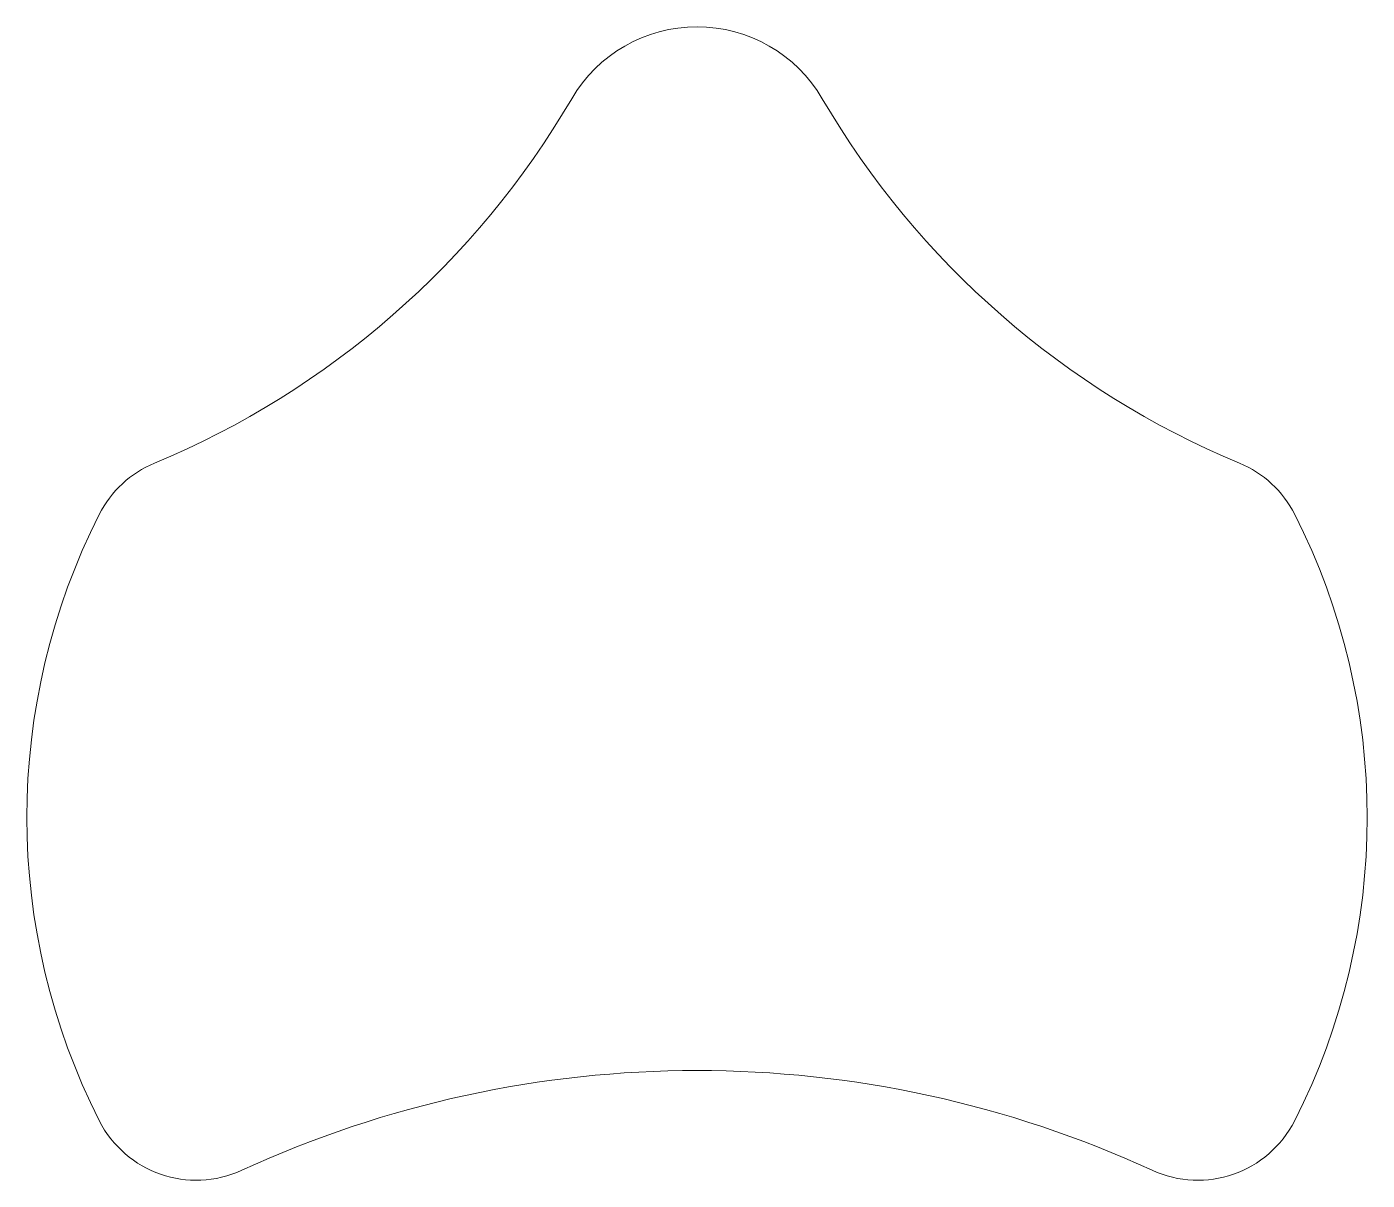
# Model space of a CAD drawing. Header units: inches. Extents: x 0 to 46.6, y 0 to 32.9.
# Drawn here: x 22.75 to 30.02, y 8.73 to 14.99 of the extents above; entities that cross this region are included whole.
import ezdxf

# ---------------------------------------------------------------- set-up
doc = ezdxf.new("R2010")
doc.units = ezdxf.units.IN
doc.header["$MEASUREMENT"] = 0

msp = doc.modelspace()

# ---------------------------------------------------------------- linework, layer by layer
at = {"color": 7, "linetype": 'Continuous', "lineweight": 15}
for centre, radius, start, end in [((26.3855, 14.2039), 0.7874, 30.30087, 149.69913), ((21.6267, 16.9848), 4.7244, 292.59744, 329.69913), ((31.1443, 16.9848), 4.7244, 210.30087, 247.40256), ((23.6689, 12.0779), 0.5906, 112.59744, 153.10376), ((29.102, 12.0779), 0.5906, 26.89624, 67.40256), ((26.3855, 10.6999), 3.6366, 153.10376, 206.89624), ((26.3855, 10.6999), 3.6366, 333.10376, 26.89624), ((26.3855, 3.4212), 5.9055, 65.28015, 114.71985), ((23.6689, 9.322), 0.5906, 206.89624, 294.71985), ((29.102, 9.322), 0.5906, 245.28015, 333.10376)]:
    msp.add_arc(centre, radius, start, end, dxfattribs=at)

doc.saveas('drawing.dxf')
